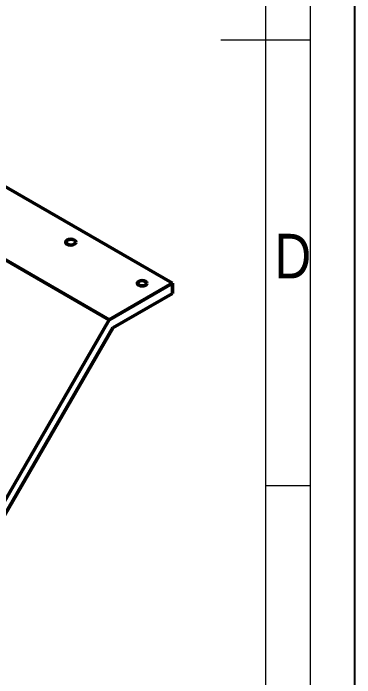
# Model space of a CAD drawing. Header units: millimetres. Extents: x 0 to 840, y 0 to 594.
# Drawn here: x 763.6 to 840, y 154 to 302.9 of the extents above; entities that cross this region are included whole.
import ezdxf

# ---------------------------------------------------------------- set-up
doc = ezdxf.new("R2010")
doc.units = ezdxf.units.MM
doc.header["$LTSCALE"] = 2
doc.layers.add('Co ban', color=7, linetype='Continuous', lineweight=50)
for name, color, linetype, lineweight, true_color in [('Khung ban ve', 5, 'Continuous', 15, 0x0000ff), ('Manh khung ten', 7, 'Continuous', 15, 0x994c4c), ('Net chu', 30, 'Continuous', 15, 0xff7f00)]:
    doc.layers.add(name, color=color, linetype=linetype, lineweight=lineweight, true_color=true_color)
doc.styles.add('Linh_50', font='')
doc.styles.get('Linh_50').set_extended_font_data('VNI-Helve-Condense')

# ---------------------------------------------------------------- blocks, each defined once
blk = doc.blocks.new('Borders A3_Thuong')
at = {"layer": 'Khung ban ve'}
for p, q in [((410, 287), (410, 10)), ((405, 148.5), (415, 148.5))]:
    blk.add_line(p, q, dxfattribs=at)
at = {"layer": 'Manh khung ten', "lineweight": 25}
blk.add_line((420, 0), (420, 297), dxfattribs=at)
at = {"layer": 'Manh khung ten'}
for p, q in [((420, 297), (420, 0)), ((415, 292), (415, 5)), ((414.983, 98.5), (410, 98.5))]:
    blk.add_line(p, q, dxfattribs=at)
at = {"layer": 'Net chu', "style": 'Linh_50'}
blk.add_text('D', height=5, dxfattribs=at).set_placement((411, 121.754))

msp = doc.modelspace()

# ---------------------------------------------------------------- linework, layer by layer
at = {"layer": 'Co ban'}
for p, q in [((760.44, 264.8), (799.19, 242.42)), ((746.3, 256.63), (785.04, 234.26)), ((785.04, 234.26), (799.19, 242.42)), ((799.19, 242.42), (799.19, 240.14)), ((799.19, 240.14), (785.86, 232.45)), ((759.87, 190.66), (785.04, 234.26)), ((785.86, 232.45), (760.69, 188.85))]:
    msp.add_line(p, q, dxfattribs=at)
for centre, major_axis in [((776.42, 251.65), (1.13, 0)), ((792.4, 242.42), (1.04, 0))]:
    msp.add_ellipse(centre, major_axis=major_axis, ratio=0.57735, dxfattribs=at)

# ---------------------------------------------------------------- block references
at = {"xscale": 2, "yscale": 2, "zscale": 2}
msp.add_blockref('Borders A3_Thuong', (0, 0), dxfattribs=at)

doc.saveas('drawing.dxf')
